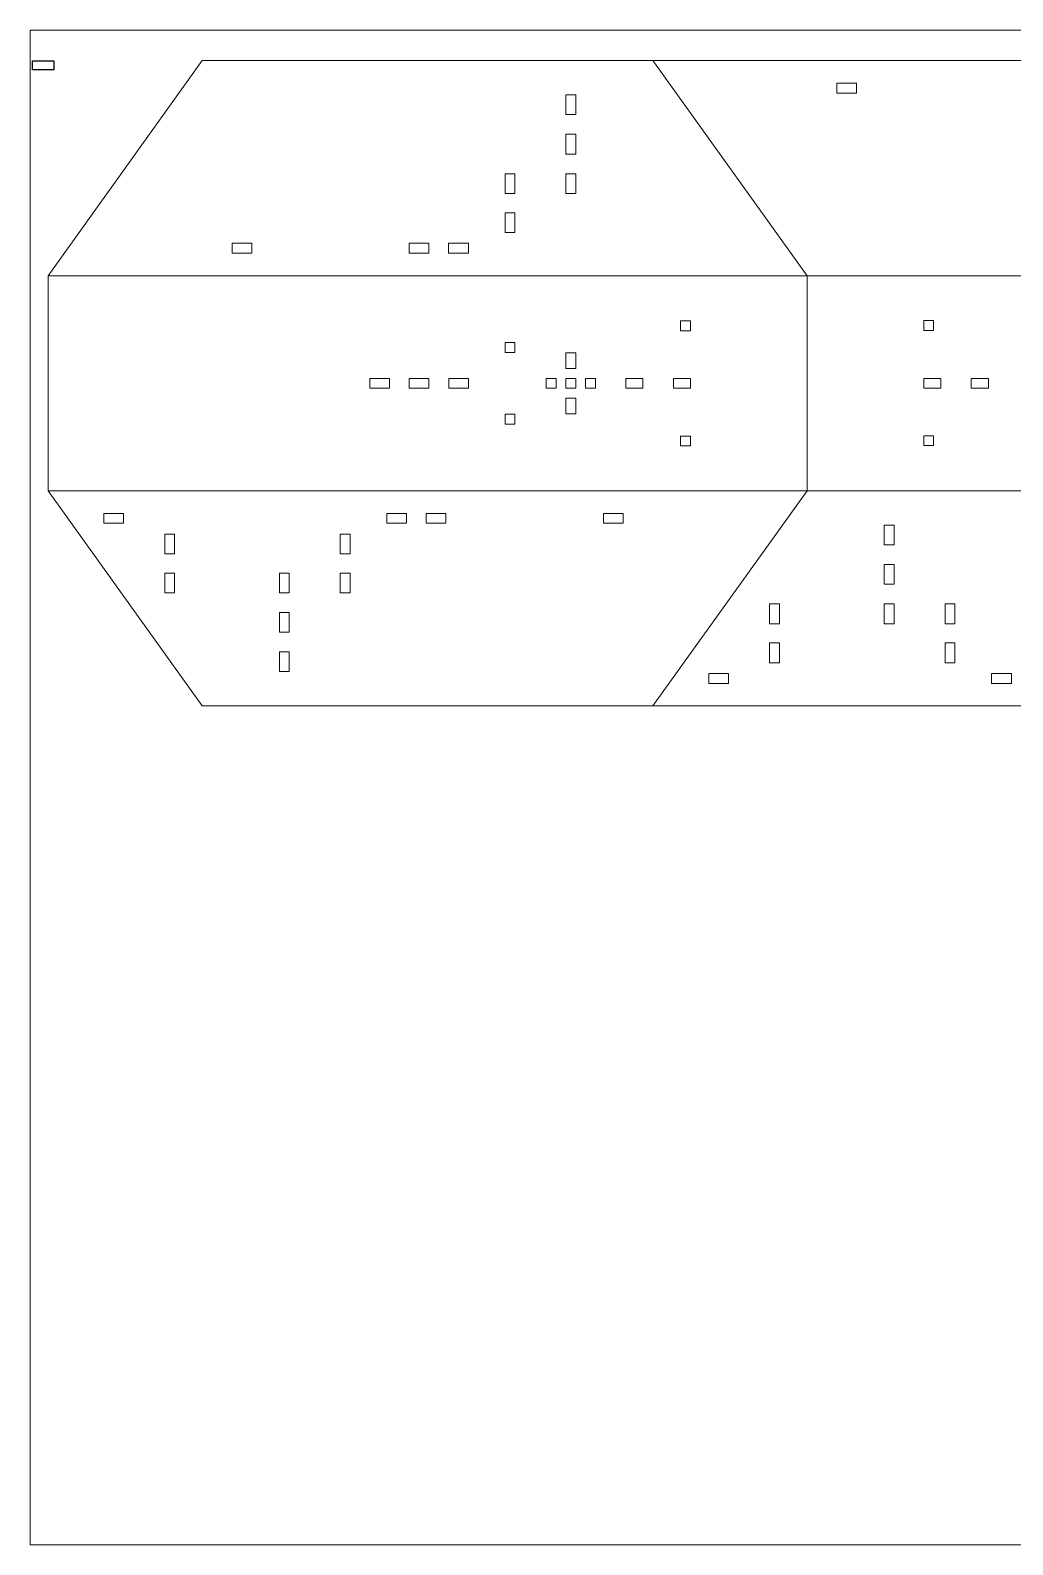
# Model space of a CAD drawing. Header units: millimetres. Extents: x -983 to 262, y -252 to 208.
# Drawn here: x -337.8 to -39.4, y -251.7 to 208.3 of the extents above; entities that cross this region are included whole.
import ezdxf

# ---------------------------------------------------------------- set-up
doc = ezdxf.new("R2010")
doc.units = ezdxf.units.MM
doc.header["$MEASUREMENT"] = 0
doc.header["$XCLIPFRAME"] = 0
doc.layers.add('Layer 1', color=7, linetype='Continuous')
picture_1 = doc.add_image_def('image1.png', size_in_pixel=(33210, 14118))

msp = doc.modelspace()

# ---------------------------------------------------------------- linework, layer by layer
at = {"layer": 'Layer 1', "color": 3, "lineweight": 9}
for points in [[(-337.8114, 208.3383), (-337.8114, 208.3383), (262.1883, 208.3383), (262.1883, 208.3383)], [(-337.8114, -251.6623), (-337.8114, -251.6623), (-337.8114, 208.3383), (-337.8114, 208.3383)], [(-332.4264, 133.7918), (-332.4264, 133.7918), (-332.4264, 68.4523), (-332.4264, 68.4523)], [(-285.559, 3.1128), (-285.559, 3.1128), (-332.4264, 68.4523), (-332.4264, 68.4523)], [(-285.559, 3.1128), (-285.559, 3.1128), (-148.6928, 3.1128), (-148.6928, 3.1128)], [(81.9082, 3.1128), (81.9082, 3.1128), (-148.6928, 3.1128), (-148.6928, 3.1128)], [(262.1883, -251.6623), (262.1883, -251.6623), (-337.8114, -251.6623), (-337.8114, -251.6623)]]:
    msp.add_open_spline(points, degree=3, dxfattribs=at)
for points in [[(-332.4264, 133.7918), (-332.4264, 133.7918), (-285.559, 199.1313), (-285.559, 199.1313), (-285.559, 199.1313), (-285.559, 199.1313), (-148.6928, 199.1313), (-148.6928, 199.1313)], [(-148.6928, 199.1313), (-148.6928, 199.1313), (81.9082, 199.1313), (81.9082, 199.1313), (81.9082, 199.1313), (81.9082, 199.1313), (35.0409, 133.7917), (35.0409, 133.7917)]]:
    msp.add_open_spline(points, degree=3, knots=[0, 0, 0, 0, 0.33333333, 0.33333333, 0.33333333, 0.33333333, 1, 1, 1, 1], dxfattribs=at)
at = {"layer": 'Layer 1', "color": 1, "lineweight": 9}
for points in [[(-101.8254, 133.7918), (-101.8254, 133.7918), (-148.6928, 199.1313), (-148.6928, 199.1313)], [(-172.0991, 188.7196), (-172.0991, 188.7196), (-175.0933, 188.7196), (-175.0933, 188.7196)], [(-175.0933, 188.7196), (-175.0933, 188.7196), (-175.0933, 182.7313), (-175.0933, 182.7313)], [(-172.0991, 182.7313), (-172.0991, 182.7313), (-172.0991, 188.7196), (-172.0991, 188.7196)], [(-92.7847, 192.2707), (-92.7847, 192.2707), (-92.7847, 189.2749), (-92.7847, 189.2749)], [(-86.7981, 192.2707), (-86.7981, 192.2707), (-92.7847, 192.2707), (-92.7847, 192.2707)], [(-92.7847, 189.2749), (-92.7847, 189.2749), (-86.7981, 189.2749), (-86.7981, 189.2749)], [(-86.7981, 189.2749), (-86.7981, 189.2749), (-86.7981, 192.2707), (-86.7981, 192.2707)], [(-175.0933, 182.7313), (-175.0933, 182.7313), (-172.0991, 182.7313), (-172.0991, 182.7313)], [(-172.0991, 176.7431), (-172.0991, 176.7431), (-175.0933, 176.7431), (-175.0933, 176.7431)], [(-175.0933, 176.7431), (-175.0933, 176.7431), (-175.0933, 170.7548), (-175.0933, 170.7548)], [(-172.0991, 170.7548), (-172.0991, 170.7548), (-172.0991, 176.7431), (-172.0991, 176.7431)], [(-175.0933, 170.7548), (-175.0933, 170.7548), (-172.0991, 170.7548), (-172.0991, 170.7548)], [(-190.5969, 164.7666), (-190.5969, 164.7666), (-193.5911, 164.7666), (-193.5911, 164.7666)], [(-193.5911, 164.7666), (-193.5911, 164.7666), (-193.5911, 158.78), (-193.5911, 158.78)], [(-190.5969, 164.7666), (-190.5969, 164.7666), (-190.5969, 158.78), (-190.5969, 158.78)], [(-175.0933, 164.7666), (-175.0933, 164.7666), (-172.0991, 164.7666), (-172.0991, 164.7666)], [(-175.0933, 158.78), (-175.0933, 158.78), (-175.0933, 164.7666), (-175.0933, 164.7666)], [(-172.0991, 158.78), (-172.0991, 158.78), (-172.0991, 164.7666), (-172.0991, 164.7666)], [(-193.5911, 158.78), (-193.5911, 158.78), (-190.5969, 158.78), (-190.5969, 158.78)], [(-172.0991, 158.78), (-172.0991, 158.78), (-175.0933, 158.78), (-175.0933, 158.78)], [(-190.5969, 152.9117), (-190.5969, 152.9117), (-193.5911, 152.9117), (-193.5911, 152.9117)], [(-193.5911, 152.9117), (-193.5911, 152.9117), (-193.5911, 146.9235), (-193.5911, 146.9235)], [(-190.5969, 152.9117), (-190.5969, 152.9117), (-190.5969, 146.9235), (-190.5969, 146.9235)], [(-276.5183, 143.6483), (-276.5183, 143.6483), (-270.53, 143.6483), (-270.53, 143.6483)], [(-276.5183, 140.6507), (-276.5183, 140.6507), (-276.5183, 143.6483), (-276.5183, 143.6483)], [(-270.53, 143.6483), (-270.53, 143.6483), (-270.53, 140.6507), (-270.53, 140.6507)], [(-222.6977, 143.6483), (-222.6977, 143.6483), (-216.7111, 143.6483), (-216.7111, 143.6483)], [(-222.6977, 143.6483), (-222.6977, 143.6483), (-222.6977, 140.6507), (-222.6977, 140.6507)], [(-216.7111, 140.6507), (-216.7111, 140.6507), (-216.7111, 143.6483), (-216.7111, 143.6483)], [(-210.7229, 143.6483), (-210.7229, 143.6483), (-204.7346, 143.6483), (-204.7346, 143.6483)], [(-210.7229, 143.6483), (-210.7229, 143.6483), (-210.7229, 140.6507), (-210.7229, 140.6507)], [(-204.7346, 140.6507), (-204.7346, 140.6507), (-204.7346, 143.6483), (-204.7346, 143.6483)], [(-193.5911, 146.9235), (-193.5911, 146.9235), (-190.5969, 146.9235), (-190.5969, 146.9235)], [(-270.53, 140.6507), (-270.53, 140.6507), (-276.5183, 140.6507), (-276.5183, 140.6507)], [(-222.6977, 140.6507), (-222.6977, 140.6507), (-216.7111, 140.6507), (-216.7111, 140.6507)], [(-210.7229, 140.6507), (-210.7229, 140.6507), (-204.7346, 140.6507), (-204.7346, 140.6507)], [(-332.4264, 133.7918), (-332.4264, 133.7918), (-101.8254, 133.7918), (-101.8254, 133.7918)], [(-101.8255, 68.4522), (-101.8255, 68.4522), (-101.8255, 133.7917), (-101.8255, 133.7917)], [(-137.2596, 120.0672), (-137.2596, 120.0672), (-140.2538, 120.0672), (-140.2538, 120.0672)], [(-140.2538, 120.0672), (-140.2538, 120.0672), (-140.2538, 117.073), (-140.2538, 117.073)], [(-137.2596, 117.073), (-137.2596, 117.073), (-137.2596, 120.0672), (-137.2596, 120.0672)], [(-66.3844, 120.1733), (-66.3844, 120.1733), (-66.3896, 117.1775), (-66.3896, 117.1775)], [(-63.3955, 120.1733), (-63.3955, 120.1733), (-66.3844, 120.1733), (-66.3844, 120.1733)], [(-63.3955, 117.1775), (-63.3955, 117.1775), (-63.3955, 120.1733), (-63.3955, 120.1733)], [(-140.2538, 117.073), (-140.2538, 117.073), (-137.2596, 117.073), (-137.2596, 117.073)], [(-66.3896, 117.1775), (-66.3896, 117.1775), (-63.3955, 117.1775), (-63.3955, 117.1775)], [(-193.5893, 113.4996), (-193.5893, 113.4996), (-190.6363, 113.5013), (-190.6363, 113.5013)], [(-193.5893, 110.5055), (-193.5893, 110.5055), (-193.5893, 113.4996), (-193.5893, 113.4996)], [(-190.6363, 110.5072), (-190.6363, 110.5072), (-193.5893, 110.5055), (-193.5893, 110.5055)], [(-190.6363, 113.5013), (-190.6363, 113.5013), (-190.6363, 110.5072), (-190.6363, 110.5072)], [(-172.0991, 110.4044), (-172.0991, 110.4044), (-175.0933, 110.4044), (-175.0933, 110.4044)], [(-175.0933, 110.4044), (-175.0933, 110.4044), (-175.0933, 105.6124), (-175.0933, 105.6124)], [(-172.0991, 105.6141), (-172.0991, 105.6141), (-172.0991, 110.4044), (-172.0991, 110.4044)], [(-234.6639, 99.6241), (-234.6639, 99.6241), (-234.6639, 102.6183), (-234.6639, 102.6183)], [(-228.6774, 102.6183), (-228.6774, 102.6183), (-234.6639, 102.6183), (-234.6639, 102.6183)], [(-228.6774, 99.6241), (-228.6774, 99.6241), (-228.6774, 102.6183), (-228.6774, 102.6183)], [(-216.7009, 102.6183), (-216.7009, 102.6183), (-222.6891, 102.6183), (-222.6891, 102.6183)], [(-222.6891, 102.6183), (-222.6891, 102.6183), (-222.6891, 99.6241), (-222.6891, 99.6241)], [(-216.7009, 99.6241), (-216.7009, 99.6241), (-216.7009, 102.6183), (-216.7009, 102.6183)], [(-210.7126, 102.6183), (-210.7126, 102.6183), (-204.7243, 102.6183), (-204.7243, 102.6183)], [(-210.7126, 99.6241), (-210.7126, 99.6241), (-210.7126, 102.6183), (-210.7126, 102.6183)], [(-204.7243, 102.6183), (-204.7243, 102.6183), (-204.7243, 99.6241), (-204.7243, 99.6241)], [(-181.0815, 99.6241), (-181.0815, 99.6241), (-181.0798, 102.6183), (-181.0798, 102.6183)], [(-181.0798, 102.6183), (-181.0798, 102.6183), (-178.0857, 102.6183), (-178.0857, 102.6183)], [(-178.0857, 102.6183), (-178.0857, 102.6183), (-178.0857, 99.6241), (-178.0857, 99.6241)], [(-175.0933, 105.6124), (-175.0933, 105.6124), (-172.0991, 105.6141), (-172.0991, 105.6141)], [(-175.0933, 99.6241), (-175.0933, 99.6241), (-175.0933, 102.6183), (-175.0933, 102.6183)], [(-175.0933, 102.6183), (-175.0933, 102.6183), (-172.0991, 102.6183), (-172.0991, 102.6183)], [(-172.0991, 102.6183), (-172.0991, 102.6183), (-172.0991, 99.6241), (-172.0991, 99.6241)], [(-169.105, 99.6241), (-169.105, 99.6241), (-169.105, 102.6183), (-169.105, 102.6183)], [(-169.105, 102.6183), (-169.105, 102.6183), (-166.1109, 102.6183), (-166.1109, 102.6183)], [(-166.1109, 102.6183), (-166.1109, 102.6183), (-166.1109, 99.6241), (-166.1109, 99.6241)], [(-156.8817, 102.6183), (-156.8817, 102.6183), (-151.6921, 102.6183), (-151.6921, 102.6183)], [(-156.8817, 99.6241), (-156.8817, 99.6241), (-156.8817, 102.6183), (-156.8817, 102.6183)], [(-151.6921, 102.6183), (-151.6921, 102.6183), (-151.6921, 99.6241), (-151.6921, 99.6241)], [(-142.4492, 102.6183), (-142.4492, 102.6183), (-137.2596, 102.6183), (-137.2596, 102.6183)], [(-142.4492, 99.6241), (-142.4492, 99.6241), (-142.4492, 102.6183), (-142.4492, 102.6183)], [(-137.2596, 102.6183), (-137.2596, 102.6183), (-137.2596, 99.6241), (-137.2596, 99.6241)], [(-66.3896, 102.6199), (-66.3896, 102.6199), (-61.2017, 102.6199), (-61.2017, 102.6199)], [(-66.3896, 99.6257), (-66.3896, 99.6257), (-66.3896, 102.6199), (-66.3896, 102.6199)], [(-61.2017, 102.6199), (-61.2017, 102.6199), (-61.2017, 99.6257), (-61.2017, 99.6257)], [(-51.9571, 99.6257), (-51.9571, 99.6257), (-51.9571, 102.6199), (-51.9571, 102.6199)], [(-51.9571, 102.6199), (-51.9571, 102.6199), (-46.7675, 102.6199), (-46.7675, 102.6199)], [(-46.7675, 102.6199), (-46.7675, 102.6199), (-46.7675, 99.6257), (-46.7675, 99.6257)], [(-234.6639, 99.6241), (-234.6639, 99.6241), (-228.6774, 99.6241), (-228.6774, 99.6241)], [(-222.6891, 99.6241), (-222.6891, 99.6241), (-216.7009, 99.6241), (-216.7009, 99.6241)], [(-204.7243, 99.6241), (-204.7243, 99.6241), (-210.7126, 99.6241), (-210.7126, 99.6241)], [(-178.0857, 99.6241), (-178.0857, 99.6241), (-181.0815, 99.6241), (-181.0815, 99.6241)], [(-172.0991, 99.6241), (-172.0991, 99.6241), (-175.0933, 99.6241), (-175.0933, 99.6241)], [(-175.0933, 96.63), (-175.0933, 96.63), (-172.0991, 96.63), (-172.0991, 96.63)], [(-175.0933, 91.8398), (-175.0933, 91.8398), (-175.0933, 96.63), (-175.0933, 96.63)], [(-172.0991, 96.63), (-172.0991, 96.63), (-172.0991, 91.8398), (-172.0991, 91.8398)], [(-166.1109, 99.6241), (-166.1109, 99.6241), (-169.105, 99.6241), (-169.105, 99.6241)], [(-151.6921, 99.6241), (-151.6921, 99.6241), (-156.8817, 99.6241), (-156.8817, 99.6241)], [(-137.2596, 99.6241), (-137.2596, 99.6241), (-142.4492, 99.6241), (-142.4492, 99.6241)], [(-61.2017, 99.6257), (-61.2017, 99.6257), (-66.3896, 99.6257), (-66.3896, 99.6257)], [(-46.7675, 99.6257), (-46.7675, 99.6257), (-51.9571, 99.6257), (-51.9571, 99.6257)], [(-193.5893, 91.7318), (-193.5893, 91.7318), (-190.6363, 91.7318), (-190.6363, 91.7318)], [(-193.5893, 88.7394), (-193.5893, 88.7394), (-193.5893, 91.7318), (-193.5893, 91.7318)], [(-190.6363, 88.7376), (-190.6363, 88.7376), (-193.5893, 88.7394), (-193.5893, 88.7394)], [(-190.6363, 91.7318), (-190.6363, 91.7318), (-190.6363, 88.7376), (-190.6363, 88.7376)], [(-172.0991, 91.8398), (-172.0991, 91.8398), (-175.0933, 91.8398), (-175.0933, 91.8398)], [(-137.2596, 85.0665), (-137.2596, 85.0665), (-140.2538, 85.0665), (-140.2538, 85.0665)], [(-140.2538, 85.0665), (-140.2538, 85.0665), (-140.2538, 82.0707), (-140.2538, 82.0707)], [(-137.2665, 82.0707), (-137.2665, 82.0707), (-137.2596, 85.0665), (-137.2596, 85.0665)], [(-63.3955, 85.171), (-63.3955, 85.171), (-66.3896, 85.171), (-66.3896, 85.171)], [(-66.3896, 85.171), (-66.3896, 85.171), (-66.3896, 82.1768), (-66.3896, 82.1768)], [(-63.3955, 82.1768), (-63.3955, 82.1768), (-63.3955, 85.171), (-63.3955, 85.171)], [(-140.2538, 82.0707), (-140.2538, 82.0707), (-137.2665, 82.0707), (-137.2665, 82.0707)], [(-66.3896, 82.1768), (-66.3896, 82.1768), (-63.3955, 82.1768), (-63.3955, 82.1768)], [(-101.8254, 68.4523), (-101.8254, 68.4523), (-332.4264, 68.4523), (-332.4264, 68.4523)], [(-148.6928, 3.1128), (-148.6928, 3.1128), (-101.8253, 68.4523), (-101.8253, 68.4523)], [(-309.4469, 61.5917), (-309.4469, 61.5917), (-315.4351, 61.5917), (-315.4351, 61.5917)], [(-315.4351, 61.5917), (-315.4351, 61.5917), (-315.4351, 58.5958), (-315.4351, 58.5958)], [(-309.4469, 61.5917), (-309.4469, 61.5917), (-309.4469, 58.5958), (-309.4469, 58.5958)], [(-223.5289, 61.5917), (-223.5289, 61.5917), (-229.5172, 61.5917), (-229.5172, 61.5917)], [(-229.5172, 61.5917), (-229.5172, 61.5917), (-229.5172, 58.5958), (-229.5172, 58.5958)], [(-223.5289, 58.5958), (-223.5289, 58.5958), (-223.5289, 61.5917), (-223.5289, 61.5917)], [(-217.5407, 61.5917), (-217.5407, 61.5917), (-217.5407, 58.5958), (-217.5407, 58.5958)], [(-211.5541, 61.5917), (-211.5541, 61.5917), (-217.5407, 61.5917), (-217.5407, 61.5917)], [(-211.5541, 58.5958), (-211.5541, 58.5958), (-211.5541, 61.5917), (-211.5541, 61.5917)], [(-163.7218, 58.5958), (-163.7218, 58.5958), (-163.7218, 61.5917), (-163.7218, 61.5917)], [(-163.7218, 61.5917), (-163.7218, 61.5917), (-157.7318, 61.5917), (-157.7318, 61.5917)], [(-157.7318, 61.5917), (-157.7318, 61.5917), (-157.7318, 58.5958), (-157.7318, 58.5958)], [(-309.4469, 58.5958), (-309.4469, 58.5958), (-315.4351, 58.5958), (-315.4351, 58.5958)], [(-296.9905, 49.3324), (-296.9905, 49.3324), (-296.9905, 55.3206), (-296.9905, 55.3206)], [(-293.9963, 55.3206), (-293.9963, 55.3206), (-296.9905, 55.3206), (-296.9905, 55.3206)], [(-293.9963, 49.3324), (-293.9963, 49.3324), (-293.9963, 55.3206), (-293.9963, 55.3206)], [(-243.6549, 49.3324), (-243.6549, 49.3324), (-243.6549, 55.3206), (-243.6549, 55.3206)], [(-240.6607, 55.3206), (-240.6607, 55.3206), (-243.6549, 55.3206), (-243.6549, 55.3206)], [(-240.6607, 49.3324), (-240.6607, 49.3324), (-240.6607, 55.3206), (-240.6607, 55.3206)], [(-223.5289, 58.5958), (-223.5289, 58.5958), (-229.5172, 58.5958), (-229.5172, 58.5958)], [(-211.5541, 58.5958), (-211.5541, 58.5958), (-217.5407, 58.5958), (-217.5407, 58.5958)], [(-157.7318, 58.5958), (-157.7318, 58.5958), (-163.7218, 58.5958), (-163.7218, 58.5958)], [(-78.419, 52.0523), (-78.419, 52.0523), (-78.419, 58.0405), (-78.419, 58.0405)], [(-78.419, 58.0405), (-78.419, 58.0405), (-75.4232, 58.0405), (-75.4232, 58.0405)], [(-75.4232, 58.0405), (-75.4232, 58.0405), (-75.4232, 52.0523), (-75.4232, 52.0523)], [(-75.4232, 52.0523), (-75.4232, 52.0523), (-78.419, 52.0523), (-78.419, 52.0523)], [(-296.9905, 49.3324), (-296.9905, 49.3324), (-293.9963, 49.3324), (-293.9963, 49.3324)], [(-243.6549, 49.3324), (-243.6549, 49.3324), (-240.6607, 49.3324), (-240.6607, 49.3324)], [(-78.419, 40.0775), (-78.419, 40.0775), (-78.419, 46.064), (-78.419, 46.064)], [(-78.419, 46.064), (-78.419, 46.064), (-75.4232, 46.064), (-75.4232, 46.064)], [(-75.4232, 46.064), (-75.4232, 46.064), (-75.4232, 40.0775), (-75.4232, 40.0775)], [(-293.9963, 43.4641), (-293.9963, 43.4641), (-296.9905, 43.4641), (-296.9905, 43.4641)], [(-296.9905, 37.4758), (-296.9905, 37.4758), (-296.9905, 43.4641), (-296.9905, 43.4641)], [(-293.9963, 37.4758), (-293.9963, 37.4758), (-293.9963, 43.4641), (-293.9963, 43.4641)], [(-262.1527, 43.4641), (-262.1527, 43.4641), (-262.1527, 37.4758), (-262.1527, 37.4758)], [(-262.1527, 43.4641), (-262.1527, 43.4641), (-259.1585, 43.4641), (-259.1585, 43.4641)], [(-259.1585, 43.4641), (-259.1585, 43.4641), (-259.1585, 37.4758), (-259.1585, 37.4758)], [(-240.6607, 43.4641), (-240.6607, 43.4641), (-243.6549, 43.4641), (-243.6549, 43.4641)], [(-243.6549, 37.4758), (-243.6549, 37.4758), (-243.6549, 43.4641), (-243.6549, 43.4641)], [(-240.6607, 37.4758), (-240.6607, 37.4758), (-240.6607, 43.4641), (-240.6607, 43.4641)], [(-296.9905, 37.4758), (-296.9905, 37.4758), (-293.9963, 37.4758), (-293.9963, 37.4758)], [(-259.1585, 37.4758), (-259.1585, 37.4758), (-262.1527, 37.4758), (-262.1527, 37.4758)], [(-243.6549, 37.4758), (-243.6549, 37.4758), (-240.6607, 37.4758), (-240.6607, 37.4758)], [(-75.4232, 40.0775), (-75.4232, 40.0775), (-78.419, 40.0775), (-78.419, 40.0775)], [(-113.2568, 34.0892), (-113.2568, 34.0892), (-113.2568, 28.101), (-113.2568, 28.101)], [(-113.2568, 34.0892), (-113.2568, 34.0892), (-110.2627, 34.0892), (-110.2627, 34.0892)], [(-110.2627, 34.0892), (-110.2627, 34.0892), (-110.2627, 28.101), (-110.2627, 28.101)], [(-78.419, 28.101), (-78.419, 28.101), (-78.419, 34.0892), (-78.419, 34.0892)], [(-75.4232, 34.0892), (-75.4232, 34.0892), (-78.419, 34.0892), (-78.419, 34.0892)], [(-75.4232, 28.101), (-75.4232, 28.101), (-75.4232, 34.0892), (-75.4232, 34.0892)], [(-59.9212, 34.0892), (-59.9212, 34.0892), (-59.9212, 28.101), (-59.9212, 28.101)], [(-59.9212, 34.0892), (-59.9212, 34.0892), (-56.9271, 34.0892), (-56.9271, 34.0892)], [(-56.9271, 34.0892), (-56.9271, 34.0892), (-56.9271, 28.101), (-56.9271, 28.101)], [(-262.1527, 31.4893), (-262.1527, 31.4893), (-262.1527, 25.4993), (-262.1527, 25.4993)], [(-259.1585, 31.4893), (-259.1585, 31.4893), (-262.1527, 31.4893), (-262.1527, 31.4893)], [(-259.1585, 25.4993), (-259.1585, 25.4993), (-259.1585, 31.4893), (-259.1585, 31.4893)], [(-110.2627, 28.101), (-110.2627, 28.101), (-113.2568, 28.101), (-113.2568, 28.101)], [(-78.419, 28.101), (-78.419, 28.101), (-75.4232, 28.101), (-75.4232, 28.101)], [(-56.9271, 28.101), (-56.9271, 28.101), (-59.9212, 28.101), (-59.9212, 28.101)], [(-262.1527, 25.4993), (-262.1527, 25.4993), (-259.1585, 25.4993), (-259.1585, 25.4993)], [(-259.1585, 19.5128), (-259.1585, 19.5128), (-262.1527, 19.5128), (-262.1527, 19.5128)], [(-262.1527, 19.5128), (-262.1527, 19.5128), (-262.1527, 13.5245), (-262.1527, 13.5245)], [(-259.1585, 13.5245), (-259.1585, 13.5245), (-259.1585, 19.5128), (-259.1585, 19.5128)], [(-113.2568, 22.2327), (-113.2568, 22.2327), (-113.2568, 16.2444), (-113.2568, 16.2444)], [(-113.2568, 22.2327), (-113.2568, 22.2327), (-110.2627, 22.2327), (-110.2627, 22.2327)], [(-110.2627, 22.2327), (-110.2627, 22.2327), (-110.2627, 16.2444), (-110.2627, 16.2444)], [(-59.9212, 22.2327), (-59.9212, 22.2327), (-59.9212, 16.2444), (-59.9212, 16.2444)], [(-59.9212, 22.2327), (-59.9212, 22.2327), (-56.9271, 22.2327), (-56.9271, 22.2327)], [(-56.9271, 22.2327), (-56.9271, 22.2327), (-56.9271, 16.2444), (-56.9271, 16.2444)], [(-110.2627, 16.2444), (-110.2627, 16.2444), (-113.2568, 16.2444), (-113.2568, 16.2444)], [(-56.9271, 16.2444), (-56.9271, 16.2444), (-59.9212, 16.2444), (-59.9212, 16.2444)], [(-262.1527, 13.5245), (-262.1527, 13.5245), (-259.1585, 13.5245), (-259.1585, 13.5245)], [(-125.7132, 12.9692), (-125.7132, 12.9692), (-131.7015, 12.9692), (-131.7015, 12.9692)], [(-131.7015, 9.9734), (-131.7015, 9.9734), (-131.7015, 12.9692), (-131.7015, 12.9692)], [(-125.7132, 9.9734), (-125.7132, 9.9734), (-131.7015, 9.9734), (-131.7015, 9.9734)], [(-125.7132, 9.9734), (-125.7132, 9.9734), (-125.7132, 12.9692), (-125.7132, 12.9692)], [(-39.7953, 12.9692), (-39.7953, 12.9692), (-45.7835, 12.9692), (-45.7835, 12.9692)], [(-45.7835, 9.9734), (-45.7835, 9.9734), (-45.7835, 12.9692), (-45.7835, 12.9692)], [(-39.7953, 9.9734), (-39.7953, 9.9734), (-45.7835, 9.9734), (-45.7835, 9.9734)], [(-39.7953, 12.9692), (-39.7953, 12.9692), (-39.7953, 9.9734), (-39.7953, 9.9734)]]:
    msp.add_open_spline(points, degree=3, dxfattribs=at)
at = {"layer": 'Layer 1', "color": 1, "lineweight": 20}
for points in [[(-101.8254, 133.7918), (-101.8254, 133.7918), (35.0407, 133.7918), (35.0407, 133.7918)], [(35.0408, 68.4523), (35.0408, 68.4523), (-101.8253, 68.4523), (-101.8253, 68.4523)]]:
    msp.add_open_spline(points, degree=3, dxfattribs=at)

# ---------------------------------------------------------------- pictures from other files: only their frames are drawn
at = {"layer": 'Layer 1', "color": 0}
image = msp.add_image(picture_1, insert=(-332.4859, 3.0479), size_in_units=(461.25, 196.0833), dxfattribs=at)
image.set_boundary_path([(-332.486, 3.048), (128.778, 199.136)])
image.dxf.flags = 3

doc.saveas('drawing.dxf')
